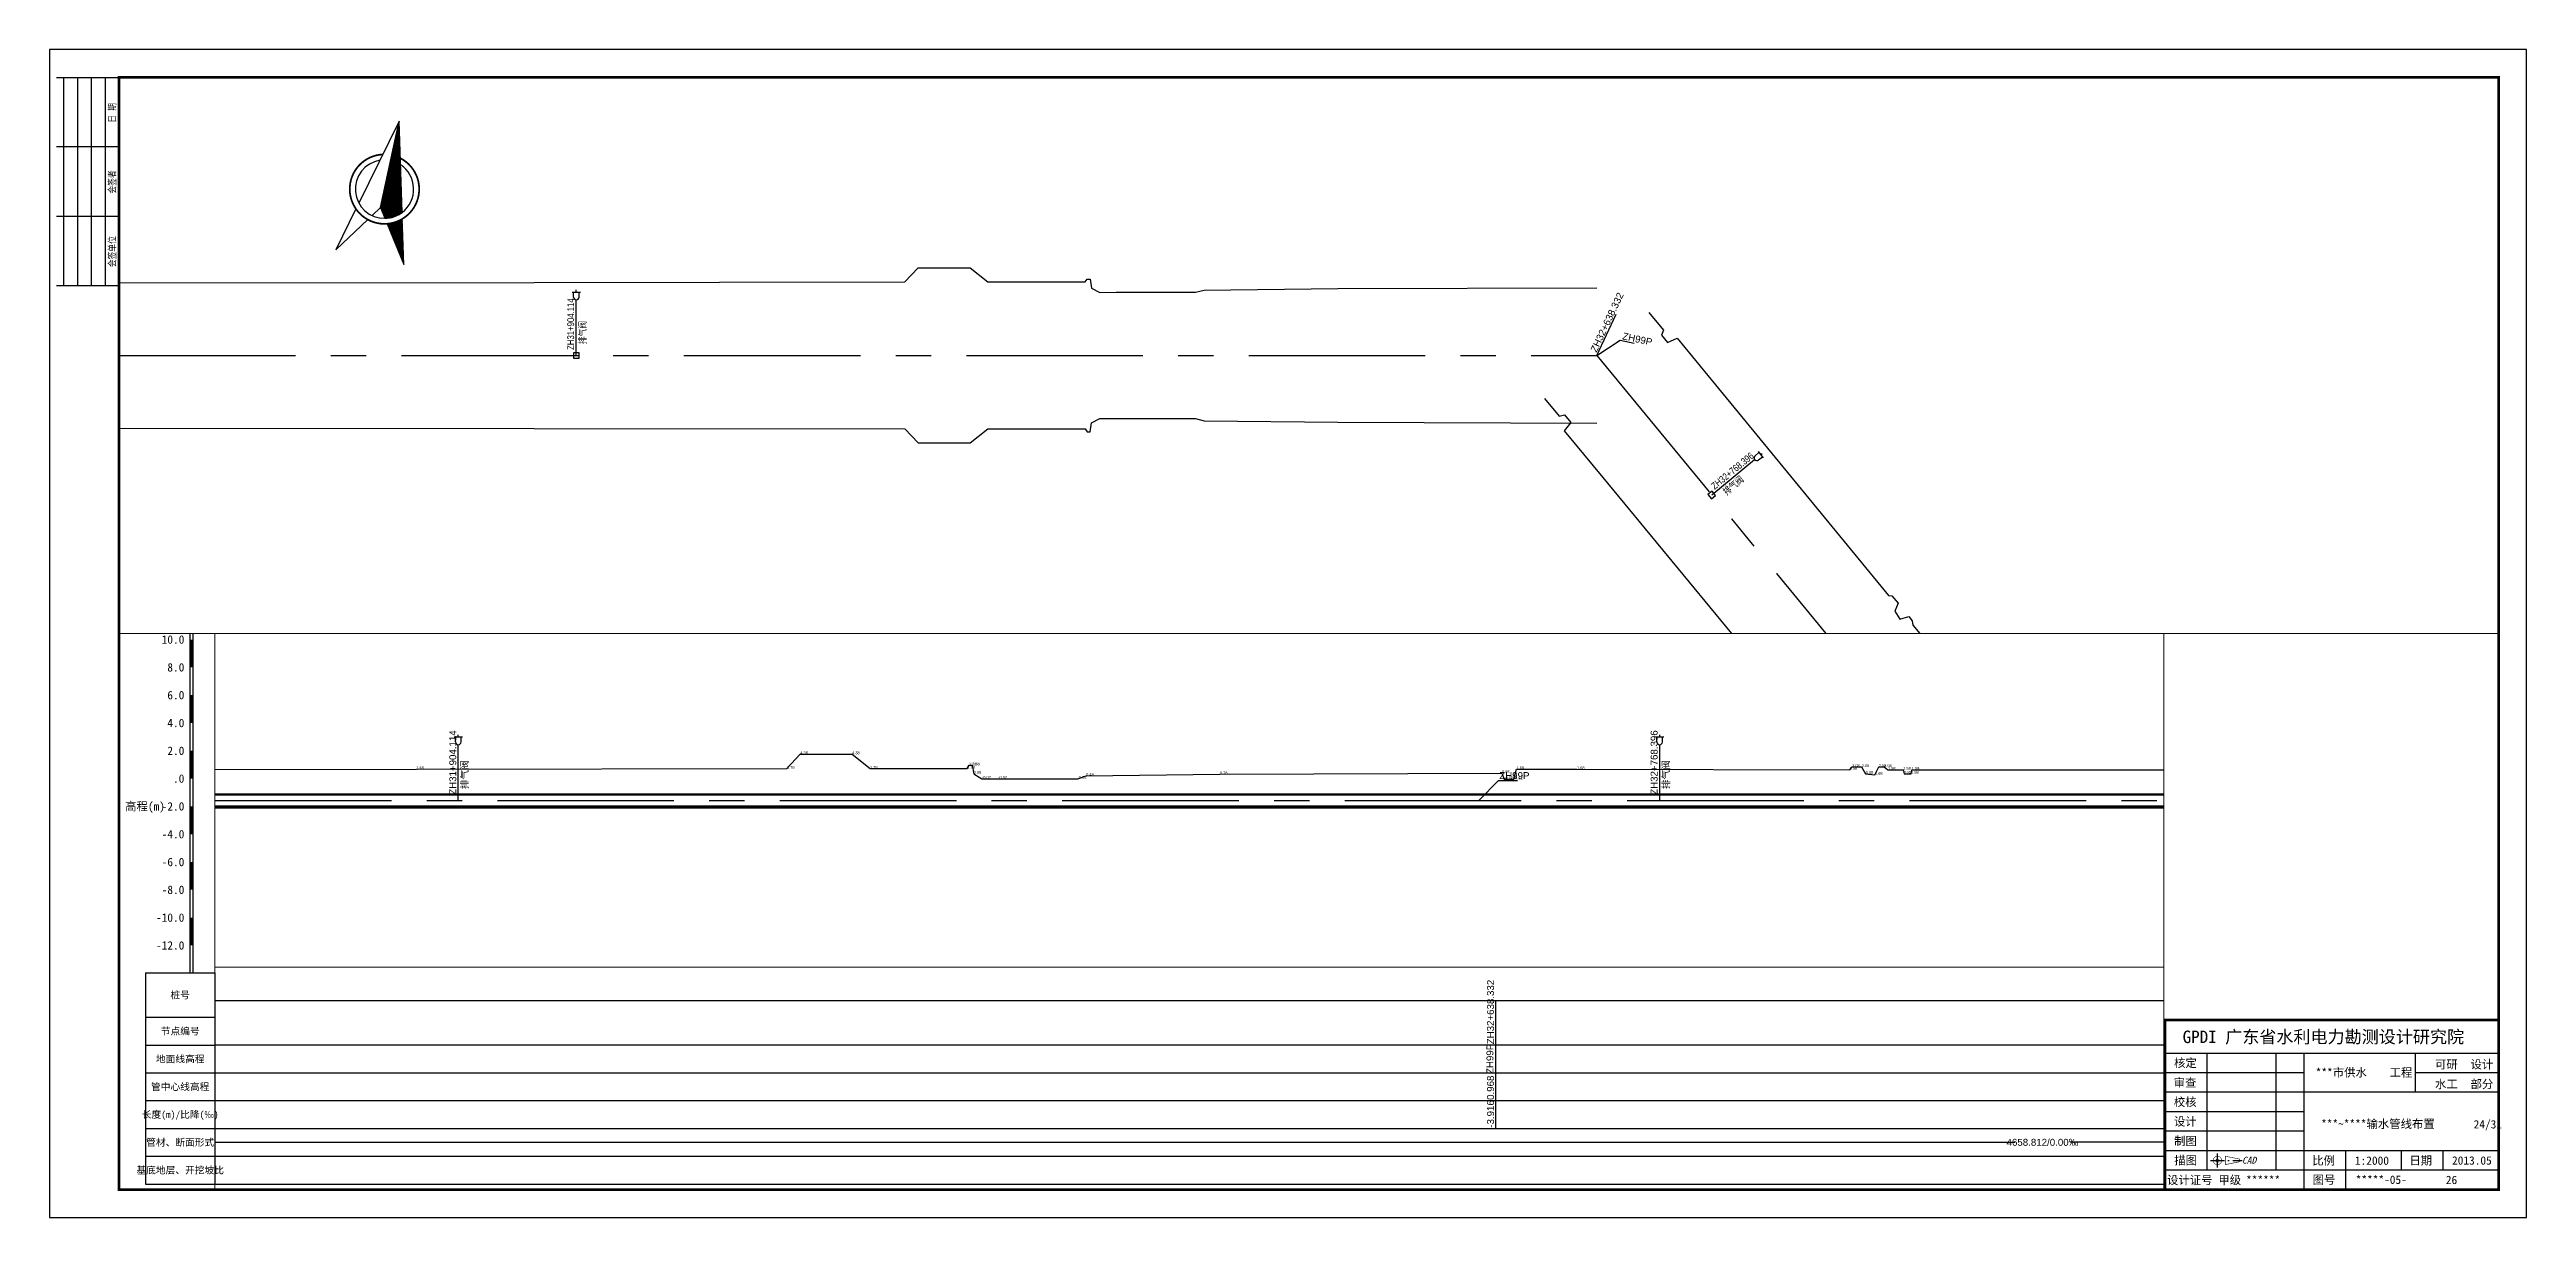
# Paper-space layout '26' of a CAD drawing. Header units: millimetres. Extents: x 0 to 891, y 0 to 420.
# The model-space entities are those that its viewports show. They can reach past a viewport. Long polylines and large blocks are cut down to what shows.
import ezdxf
from ezdxf.enums import TextEntityAlignment as Align
from ezdxf.lldxf.tags import DXFTag

# ---------------------------------------------------------------- set-up
doc = ezdxf.new("R2010")
doc.units = ezdxf.units.MM
doc.linetypes.add('CENTER', pattern=[50.8, 31.75, -6.35, 6.35, -6.35])
for name, color, linetype in [('pipe', 3, 'Continuous'), ('pipe_cen', 1, 'CENTER'), ('tab', 9, 'Continuous'), ('地形剖面', 4, 'Continuous'), ('布局裁图', 3, 'Continuous'), ('水工平面管线标注', 3, 'Continuous'), ('水工开挖线', 5, 'Continuous'), ('纵面管线标注', 3, 'Continuous'), ('附属设施', 2, 'Continuous')]:
    doc.layers.add(name, color=color, linetype=linetype)
doc.layers.add('管线-管廊边线-北线', color=4, linetype='管廊边线', lineweight=9)
doc.styles.add('FSD', font='')
doc.styles.add('HT', font='simhei.ttf')
doc.styles.get("Standard").update_dxf_attribs({"font": 'arial.ttf'})
doc.styles.get('FSD').set_extended_font_data('SimSun')
tags = doc.linetypes.add('管廊边线', pattern='A,50,-5,["管廊边线",Standard,S=2.54,R=0,X=-3.5,Y=-1.27],-12', length=67).pattern_tags.tags
tags[6] = DXFTag(74, 10)

# ---------------------------------------------------------------- blocks, each defined once
blk = doc.blocks.new('sign')
at = {"color": 7}
for p, q in [((-20, 0), (-20, -75)), ((-15, 0), (-15, -75)), ((-10, 0), (-10, -75)), ((-5, 0), (-5, -75)), ((0, -25), (-22.5, -25)), ((0, -50), (-22.5, -50))]:
    blk.add_line(p, q, dxfattribs=at)
blk.add_lwpolyline([(-22.5, 0), (0, 0), (0, -75), (-22.5, -75)], dxfattribs=at)
at = {"color": 3, "style": 'FSD', "width": 0.8}
for s, p in [('日 期', (-1.24, -16.3)), ('会签者', (-1.2, -41.81)), ('会签单位', (-1.2, -68.28))]:
    blk.add_text(s, height=2.5, rotation=90, dxfattribs=at).set_placement(p)
blk = doc.blocks.new('图框')
at = {"color": 7, "ltscale": 8}
for p, q in [((761, 10), (761, 71)), ((881, 71), (881, 10))]:
    blk.add_line(p, q, dxfattribs=at)
at = {"color": 7}
for p, q in [((881, 59), (761, 59)), ((776, 59), (776, 17)), ((801, 17), (801, 59)), ((811, 10), (811, 59)), ((851, 59), (851, 45)), ((811, 52), (761, 52)), ((881, 45), (761, 45)), ((881, 52), (851, 52)), ((811, 38), (761, 38)), ((811, 31), (761, 31)), ((881, 24), (761, 24)), ((826, 10), (826, 24)), ((846, 17), (846, 24)), ((861, 17), (861, 24)), ((881, 17), (761, 17))]:
    blk.add_line(p, q, dxfattribs=at)
at = {"color": 1}
for p, q in [((777.36, 20.51), (782.36, 20.51)), ((779.86, 18.01), (779.86, 23.01)), ((783.61, 20.51), (784.11, 20.51)), ((785.36, 20.51), (788.7, 20.51))]:
    blk.add_line(p, q, dxfattribs=at)
blk.add_lwpolyline([(0, 0), (891, 0), (891, 420), (0, 420)], close=True)
at = {"const_width": 1}
blk.add_lwpolyline([(25, 10), (25, 410), (881, 410), (881, 10)], close=True, dxfattribs=at)
at = {"color": 7, "const_width": 1}
blk.add_lwpolyline([(761, 10), (761, 71), (881, 71), (881, 10)], close=True, dxfattribs=at)
at = {"color": 5, "const_width": 0.2}
for points in [[(781.35, 20.66, 39.991666), (781.36, 20.51, 0.025005)], [(780.45, 20.57, 39.991666), (780.46, 20.51, 0.025005)]]:
    blk.add_lwpolyline(points, format="xyb", close=True, dxfattribs=at)
blk.add_lwpolyline([(787.7, 20.01), (782.7, 19.01), (782.7, 22.01), (787.7, 21.01)], close=True, dxfattribs=at)
blk.add_blockref('sign', (25, 410))
at = {"color": 3, "style": 'HT'}
for s, height, p in [('GPDI 广东省水利电力勘测设计研究院', 4.5, (767.32, 62.71)), ('***市供水', 3, (815.18, 50.63)), ('工程', 3, (841.77, 50.63)), ('可研', 3, (858.09, 53.54)), ('设计', 3, (870.9, 53.54)), ('水工', 3, (858.09, 46.44)), ('部分', 3, (870.9, 46.44)), ('***~****输水管线布置', 3, (817.12, 32.13)), ('比例', 3, (813.95, 18.94)), ('1:2000', 3, (829.29, 18.94)), ('日期', 3, (848.89, 18.98)), ('2013.05', 3, (864.23, 18.98)), ('图号', 3, (814.08, 12.06)), ('*****-05-', 3, (829.59, 12.06))]:
    blk.add_text(s, height=height, dxfattribs=at).set_placement(p)
at = {"color": 3, "ltscale": 8, "style": 'HT'}
for s, p in [('核定', (764.23, 55.53)), ('审查', (764.08, 48.46)), ('校核', (764.15, 41.51)), ('设计', (764.16, 34.49)), ('制图', (764.25, 27.48)), ('描图', (764.31, 20.49))]:
    blk.add_text(s, height=3, dxfattribs=at).set_placement(p, align=Align.MIDDLE_LEFT)
at = {"color": 3, "style": 'HT', "oblique": 15}
blk.add_text('CAD', height=2.5, dxfattribs=at).set_placement((788.67, 19.33))
at = {"color": 3, "ltscale": 8, "style": 'HT'}
for s, p in [('设计证号 ', (761.71, 11.94)), ('甲级 ', (780.19, 11.94)), ('******', (790.15, 11.94))]:
    blk.add_text(s, height=3, dxfattribs=at).set_placement(p)
blk = doc.blocks.new('*X9')
at = {"color": 0}
for p, q in [((2.948, 5.027), (2.95, 5.029)), ((2.948, 5.013), (2.953, 5.017)), ((2.948, 4.999), (2.955, 5.006)), ((2.948, 4.985), (2.958, 4.995)), ((2.948, 4.97), (2.961, 4.983)), ((2.948, 4.956), (2.964, 4.972)), ((2.948, 4.942), (2.967, 4.961)), ((2.948, 4.928), (2.97, 4.949)), ((2.948, 4.914), (2.972, 4.938)), ((2.948, 4.9), (2.975, 4.927)), ((2.948, 4.886), (2.978, 4.916)), ((2.948, 4.871), (2.981, 4.904)), ((2.948, 4.857), (2.984, 4.893)), ((2.948, 4.843), (2.987, 4.882)), ((2.948, 4.829), (2.989, 4.87)), ((2.948, 4.815), (2.992, 4.859)), ((2.948, 4.801), (2.995, 4.848)), ((2.948, 4.787), (2.998, 4.836)), ((2.948, 4.772), (3.001, 4.825)), ((2.948, 4.758), (3.004, 4.814)), ((2.948, 4.744), (3.006, 4.802)), ((2.948, 4.73), (3.009, 4.791)), ((2.948, 4.716), (3.012, 4.78)), ((2.948, 4.702), (3.015, 4.768)), ((2.948, 4.688), (3.018, 4.757)), ((2.948, 4.673), (3.02, 4.746)), ((2.948, 4.659), (3.023, 4.735)), ((2.948, 4.645), (3.026, 4.723)), ((2.948, 4.631), (3.029, 4.712)), ((2.948, 4.617), (3.032, 4.701)), ((2.948, 4.603), (3.035, 4.689)), ((2.948, 4.589), (3.037, 4.678)), ((2.948, 4.574), (3.04, 4.667)), ((2.948, 4.56), (3.043, 4.655)), ((2.948, 4.546), (3.046, 4.644)), ((2.948, 4.532), (3.049, 4.633)), ((2.948, 4.518), (3.052, 4.621)), ((2.948, 4.504), (3.054, 4.61)), ((2.948, 4.49), (3.057, 4.599)), ((2.948, 4.475), (3.06, 4.587)), ((2.948, 4.461), (3.063, 4.576)), ((2.948, 4.447), (3.066, 4.565)), ((2.948, 4.433), (3.069, 4.554)), ((2.948, 4.419), (3.071, 4.542)), ((2.948, 4.405), (3.074, 4.531)), ((2.948, 4.391), (3.077, 4.52)), ((2.948, 4.376), (3.08, 4.508)), ((2.948, 4.362), (3.083, 4.497)), ((2.948, 4.348), (3.086, 4.486)), ((2.948, 4.334), (3.088, 4.474)), ((2.948, 4.32), (3.091, 4.463)), ((2.948, 4.306), (3.094, 4.452)), ((2.948, 4.292), (3.097, 4.44)), ((2.948, 4.277), (3.1, 4.429)), ((2.948, 4.263), (3.103, 4.418)), ((2.948, 4.249), (3.105, 4.406)), ((2.948, 4.235), (3.108, 4.395)), ((2.948, 4.221), (3.111, 4.384)), ((2.948, 4.207), (3.114, 4.372)), ((2.948, 4.193), (3.117, 4.361)), ((2.948, 4.178), (3.119, 4.35)), ((2.948, 4.164), (3.122, 4.339)), ((2.948, 4.15), (3.125, 4.327)), ((2.948, 4.136), (3.128, 4.316)), ((2.948, 4.122), (3.131, 4.305)), ((2.948, 4.108), (3.134, 4.293)), ((2.948, 4.094), (3.136, 4.282)), ((2.948, 4.079), (3.139, 4.271)), ((2.948, 4.065), (3.142, 4.259)), ((2.948, 4.051), (3.145, 4.248)), ((2.948, 4.037), (3.148, 4.237)), ((2.948, 4.023), (3.151, 4.225)), ((2.948, 4.009), (3.153, 4.214)), ((2.948, 3.995), (3.156, 4.203)), ((2.948, 3.98), (3.159, 4.191)), ((2.948, 3.966), (3.162, 4.18)), ((2.948, 3.952), (3.165, 4.169)), ((2.948, 3.938), (3.168, 4.158)), ((2.948, 3.924), (3.17, 4.146)), ((2.948, 3.91), (3.173, 4.135)), ((2.948, 3.896), (3.176, 4.124)), ((2.948, 3.881), (3.179, 4.112)), ((2.948, 3.867), (3.182, 4.101)), ((2.948, 3.853), (3.185, 4.09)), ((2.948, 3.839), (3.187, 4.078)), ((2.948, 3.825), (3.19, 4.067)), ((2.948, 3.811), (3.193, 4.056)), ((2.948, 3.797), (3.196, 4.044)), ((2.948, 3.782), (3.199, 4.033)), ((2.948, 3.768), (3.202, 4.022)), ((2.953, 3.759), (3.204, 4.01)), ((2.958, 3.75), (3.207, 3.999)), ((2.964, 3.742), (3.21, 3.988)), ((2.97, 3.733), (3.213, 3.977)), ((2.976, 3.725), (3.216, 3.965)), ((2.981, 3.717), (3.218, 3.954)), ((2.987, 3.708), (3.221, 3.943)), ((2.993, 3.7), (3.224, 3.931)), ((2.999, 3.691), (3.227, 3.92)), ((3.004, 3.683), (3.23, 3.909)), ((3.01, 3.675), (3.233, 3.897)), ((3.016, 3.666), (3.235, 3.886)), ((3.022, 3.658), (3.238, 3.875)), ((3.027, 3.65), (3.241, 3.863)), ((3.033, 3.641), (3.244, 3.852)), ((3.039, 3.633), (3.247, 3.841)), ((3.048, 3.627), (3.25, 3.829)), ((3.067, 3.633), (3.252, 3.818)), ((3.088, 3.639), (3.255, 3.807)), ((3.111, 3.648), (3.258, 3.795)), ((3.137, 3.66), (3.261, 3.784)), ((3.169, 3.679), (3.264, 3.773)), ((3.223, 3.718), (3.266, 3.76))]:
    blk.add_line(p, q, dxfattribs=at)
blk = doc.blocks.new('*X8')
at = {"color": 0}
for p, q in [((3.102, 3.54), (3.132, 3.57)), ((3.108, 3.532), (3.157, 3.581)), ((3.114, 3.524), (3.185, 3.595)), ((3.119, 3.515), (3.219, 3.615)), ((3.125, 3.507), (3.276, 3.658)), ((3.131, 3.498), (3.292, 3.66)), ((3.137, 3.49), (3.295, 3.648)), ((3.142, 3.482), (3.298, 3.637)), ((3.148, 3.473), (3.301, 3.626)), ((3.154, 3.465), (3.303, 3.614)), ((3.16, 3.457), (3.306, 3.603)), ((3.165, 3.448), (3.309, 3.592)), ((3.171, 3.44), (3.312, 3.581)), ((3.177, 3.431), (3.315, 3.569)), ((3.096, 3.549), (3.11, 3.562)), ((3.183, 3.423), (3.317, 3.558)), ((3.188, 3.415), (3.32, 3.547)), ((3.194, 3.406), (3.323, 3.535)), ((3.2, 3.398), (3.326, 3.524)), ((3.206, 3.389), (3.329, 3.513)), ((3.211, 3.381), (3.332, 3.501)), ((3.217, 3.373), (3.334, 3.49)), ((3.223, 3.364), (3.337, 3.479)), ((3.229, 3.356), (3.34, 3.467)), ((3.234, 3.347), (3.343, 3.456)), ((3.24, 3.339), (3.346, 3.445)), ((3.246, 3.331), (3.349, 3.433)), ((3.252, 3.322), (3.351, 3.422)), ((3.257, 3.314), (3.354, 3.411)), ((3.263, 3.305), (3.357, 3.4)), ((3.269, 3.297), (3.36, 3.388)), ((3.275, 3.289), (3.363, 3.377)), ((3.28, 3.28), (3.366, 3.366)), ((3.286, 3.272), (3.368, 3.354)), ((3.292, 3.263), (3.371, 3.343)), ((3.298, 3.255), (3.374, 3.332)), ((3.303, 3.247), (3.377, 3.32)), ((3.309, 3.238), (3.38, 3.309)), ((3.315, 3.23), (3.383, 3.298)), ((3.321, 3.222), (3.385, 3.286)), ((3.326, 3.213), (3.388, 3.275)), ((3.332, 3.205), (3.391, 3.264)), ((3.338, 3.196), (3.394, 3.252)), ((3.344, 3.188), (3.397, 3.241)), ((3.349, 3.18), (3.4, 3.23)), ((3.355, 3.171), (3.402, 3.218)), ((3.361, 3.163), (3.405, 3.207)), ((3.367, 3.154), (3.408, 3.196)), ((3.372, 3.146), (3.411, 3.185)), ((3.378, 3.138), (3.414, 3.173)), ((3.384, 3.129), (3.416, 3.162)), ((3.39, 3.121), (3.419, 3.151)), ((3.395, 3.112), (3.422, 3.139)), ((3.401, 3.104), (3.425, 3.128)), ((3.407, 3.096), (3.428, 3.117)), ((3.413, 3.087), (3.431, 3.105)), ((3.418, 3.079), (3.433, 3.094)), ((3.424, 3.07), (3.436, 3.083)), ((3.43, 3.062), (3.439, 3.071)), ((3.436, 3.054), (3.442, 3.06)), ((3.441, 3.045), (3.445, 3.049)), ((3.447, 3.037), (3.448, 3.037))]:
    blk.add_line(p, q, dxfattribs=at)
blk = doc.blocks.new('zbz')
for p, q in [((0, 0), (-0.318, -1.274)), ((0, -1.27), (0, 0)), ((0.318, -1.274), (0, 0)), ((-0.341, -1.365), (-0.5, -2)), ((-0.095, -1.409), (0, -1.27)), ((0, -1.27), (0.095, -1.409)), ((0.5, -2), (0.341, -1.365)), ((-0.5, -2), (-0.143, -1.479)), ((0.143, -1.479), (0.5, -2))]:
    blk.add_line(p, q)
at = {"const_width": 0.025}
for points in [[(-0.129, -0.517, 1.014443), (0.143, -1.479, 1.014443)], [(0.341, -1.365, 0.588844), (0.129, -0.517, 1.014443)], [(0.143, -1.479, 0.115834), (0.341, -1.365, 1.014443)]]:
    blk.add_lwpolyline(points, format="xyb", dxfattribs=at)
for start, end in [(111.2477, 283.0769), (319.3202, 68.7523), (283.0769, 319.3202)]:
    blk.add_arc((0, -1), 0.42, start, end)
for name in ['*X9', '*X8']:
    blk.add_blockref(name, (-2.948, -5.035))
blk = doc.blocks.new('指北针')
at = {"xscale": 25, "yscale": 25, "zscale": 25}
blk.add_blockref('zbz', (12.5, 50), dxfattribs=at)
blk = doc.blocks.new('qin排气阀va')
at = {"layer": '附属设施'}
for points in [[(-1.5, 22.8), (1.5, 22.8)], [(-1, 21), (-1, 22.8)], [(0, 22.8), (0, 23.55)], [(0, 0), (0, 20)], [(1, 21), (1, 22.8)]]:
    blk.add_lwpolyline(points, dxfattribs=at)
blk.add_arc((0, 21), 1, 180, 0, dxfattribs=at)
blk.add_attdef('名称', text='', height=2.5, rotation=90, dxfattribs=at).set_placement((1, 4), align=Align.TOP_LEFT)
blk.add_attdef('ZH', text='', height=2.5, rotation=90, dxfattribs=at).set_placement((0, 2), align=Align.BOTTOM_LEFT)
blk = doc.blocks.new('qin排气阀pa')
at = {"layer": '附属设施'}
for points in [[(-1.5, 22.8), (1.5, 22.8)], [(-1, 21), (-1, 22.8)], [(0, 22.8), (0, 23.55)], [(0, 0), (0, 20)], [(1, 21), (1, 22.8)]]:
    blk.add_lwpolyline(points, dxfattribs=at)
blk.add_lwpolyline([(-1, -1), (1, -1), (1, 1), (-1, 1)], close=True, dxfattribs=at)
blk.add_arc((0, 21), 1, 180, 0, dxfattribs=at)
blk.add_attdef('名称', text='', height=2.5, rotation=90, dxfattribs=at).set_placement((1, 4), align=Align.TOP_LEFT)
blk.add_attdef('ZH', text='', height=2.5, rotation=90, dxfattribs=at).set_placement((0, 2), align=Align.BOTTOM_LEFT)

msp = doc.modelspace()

# ---------------------------------------------------------------- linework, layer by layer
at = {"layer": 'pipe'}
for points in [[(544774, 2381806.6), (545883.7, 2381806.6), (546443.5, 2381806.6)], [(544774, 2381806), (545883.7, 2381806), (546443.5, 2381806)], [(544774, 2381798), (545883.7, 2381798), (546443.5, 2381798)], [(544774, 2381797.4), (545883.7, 2381797.4), (546443.5, 2381797.4)], [(544774, 2381796.6), (545883.7, 2381796.6), (546443.5, 2381796.6)]]:
    msp.add_lwpolyline(points, dxfattribs=at)
at = {"layer": 'pipe_cen'}
for points in [[(540165.8, 2392531), (540909.5, 2392479.6), (541994.3, 2392713.3), (542433.3, 2392365.9), (544454.5, 2393055.1)], [(543947.8, 2381802), (548606.6, 2381802)]]:
    msp.add_lwpolyline(points, dxfattribs=at)
at = {"layer": 'tab'}
for points in [[(513183.4, 2381401.7), (554886.6, 2381401.7)], [(545883.7, 2381401.7), (545883.7, 2381309.7)], [(513183.4, 2381369.7), (554886.6, 2381369.7)], [(513183.4, 2381349.7), (554886.6, 2381349.7)], [(513183.4, 2381329.7), (554886.6, 2381329.7)], [(513183.4, 2381309.7), (554886.6, 2381309.7)], [(513183.4, 2381289.7), (554886.6, 2381289.7)], [(543947.8, 2381299.7), (543950.8, 2381299.7), (546257.2, 2381299.7)], [(548606.6, 2381299.7), (548603.6, 2381299.7), (546297.2, 2381299.7)], [(513183.4, 2381269.7), (554886.6, 2381269.7)]]:
    msp.add_lwpolyline(points, dxfattribs=at)
at = {"layer": '地形剖面'}
msp.add_lwpolyline([(544737.2, 2381824), (545119.3, 2381824.4), (545385.9, 2381824.8), (545395.5, 2381835.2), (545432.8, 2381835.2), (545445.7, 2381824.8), (545515.7, 2381824.8), (545517.1, 2381827.2), (545519.2, 2381827.2), (545520.3, 2381821.2), (545526.2, 2381817.6), (545537.9, 2381817.6), (545595.1, 2381817.6), (545601.2, 2381819.6), (545697.4, 2381820.8), (545900.3, 2381821.6), (545902, 2381817.2), (545908.9, 2381817.2), (545910.8, 2381824.4), (545954.3, 2381824.4), (546150.5, 2381824), (546152.3, 2381826), (546159.1, 2381826), (546162, 2381821.2), (546168.7, 2381820.4), (546171.4, 2381826), (546175.3, 2381826), (546178, 2381824), (546189, 2381824), (546189.7, 2381821.2), (546194.7, 2381821.2), (546195.2, 2381824), (546423.2, 2381824)], dxfattribs=at)
at = {"layer": '水工平面管线标注', "color": 9}
for points in [[(541994.3, 2392713.3), (542001.7, 2392745.2)], [(541994.3, 2392713.3), (542008.5, 2392727.5), (542018.7, 2392727.5)], [(540909.5, 2392479.6), (540907.1, 2392512.3)], [(540909.5, 2392479.6), (540923.6, 2392493.8), (540933.9, 2392493.8)], [(542433.3, 2392365.9), (542438.8, 2392398.1)], [(542433.3, 2392365.9), (542447.4, 2392380), (542457.7, 2392380)]]:
    msp.add_lwpolyline(points, dxfattribs=at)
at = {"layer": '水工平面管线标注'}
for points in [[(541994.1, 2392713.3, 0.5, 0.5, -1), (541994.6, 2392713.3, 0, 0, 0)], [(541994.1, 2392713.3, 0.5, 0.5, 1), (541994.6, 2392713.3, 0, 0, 0)], [(540909.2, 2392479.6, 0.5, 0.5, -1), (540909.7, 2392479.6, 0, 0, 0)], [(540909.2, 2392479.6, 0.5, 0.5, 1), (540909.7, 2392479.6, 0, 0, 0)], [(542433, 2392365.9, 0.5, 0.5, -1), (542433.5, 2392365.9, 0, 0, 0)], [(542433, 2392365.9, 0.5, 0.5, 1), (542433.5, 2392365.9, 0, 0, 0)]]:
    msp.add_lwpolyline(points, format="xyseb", dxfattribs=at)
at = {"layer": '水工开挖线'}
for points in [[(542416.4, 2392415.3), (542417.5, 2392415.7), (542479.2, 2392437.1), (542615.1, 2392482.7), (542770.6, 2392536.1), (542868.3, 2392569.4), (543046.2, 2392630.4), (543209.1, 2392685.2), (543357.1, 2392735), (543617.9, 2392825.3), (543660.9, 2392840), (543664.8, 2392843.4), (543814.8, 2392894.5), (543817.5, 2392893.7), (544096.4, 2392988.1), (544437.6, 2393104.7)], [(542450.1, 2392316.5), (542451.2, 2392316.8), (542513.1, 2392337.6), (542648.5, 2392384.5), (542804.3, 2392437.3), (542902, 2392470.6), (543080.2, 2392531), (543242.6, 2392587), (543390.2, 2392638), (543651.8, 2392725.9), (543694.8, 2392740.5), (543700, 2392740.2), (543850, 2392791.3), (543851.6, 2392793.6), (544130.1, 2392889.3), (544471.4, 2393005.4)], [(540898.5, 2392530.7), (541236, 2392603.7), (541496.6, 2392660.2), (541503.8, 2392672), (541540.3, 2392679.9), (541555, 2392672.8), (541623.4, 2392687.5), (541624.4, 2392689.7), (541626.5, 2392690.2), (541628.8, 2392684.1), (541635.3, 2392682.4), (541646.7, 2392684.9), (541702.6, 2392696.9), (541708.2, 2392699.8), (541802, 2392721.1), (541984.1, 2392760.9)], [(542024.5, 2392751.5), (542037.5, 2392741.3), (542036.7, 2392737.3), (542042.1, 2392733.1), (542048.1, 2392737.7), (542082.3, 2392710.7), (542235.9, 2392588.7), (542238.3, 2392588.9), (542243.7, 2392584.7), (542242.6, 2392578.6), (542247.4, 2392573.9), (542253.3, 2392577), (542256.4, 2392574.6), (542257.5, 2392571.6), (542266.1, 2392564.8), (542264.3, 2392561.4), (542268.2, 2392558.3), (542271, 2392560.9), (542449.8, 2392419.4), (542453.9, 2392420.4), (542460.6, 2392415.1), (542460.7, 2392410.8), (542465.7, 2392406.8)], [(541964.1, 2392675.1), (541977.1, 2392664.8), (541980.7, 2392666.6), (541986.1, 2392662.3), (541982.9, 2392655.3), (542017.1, 2392628.3), (542171.1, 2392506.8), (542171.5, 2392504.4), (542176.8, 2392500.2), (542182.5, 2392502.7), (542188.2, 2392499), (542186.5, 2392492.6), (542189.5, 2392490.1), (542192.7, 2392489.7), (542201.3, 2392482.9), (542204.2, 2392485.5), (542208.1, 2392482.4), (542206.2, 2392479.1), (542385, 2392337.6), (542385, 2392333.3), (542391.7, 2392328), (542395.9, 2392328.9), (542400.9, 2392325)], [(540920.5, 2392428.6), (541258.1, 2392501), (541518.8, 2392556.8), (541530.3, 2392549), (541566.8, 2392556.8), (541577.2, 2392569.4), (541645.7, 2392584.1), (541647.5, 2392582.5), (541649.6, 2392582.9), (541649.2, 2392589.5), (541654.4, 2392593.6), (541665.8, 2392596.1), (541721.7, 2392608.1), (541728, 2392607.8), (541822.3, 2392627.1), (542004.6, 2392665.7)], [(540169.6, 2392584.7), (540170.6, 2392584.7), (540187.7, 2392583.5), (540191.3, 2392580.9), (540288.1, 2392574.2), (540684.1, 2392546.9), (540685.8, 2392550.1), (540692.2, 2392549.6), (540695.9, 2392546.7), (540876.4, 2392534.3), (540913.1, 2392531.8)], [(540162.1, 2392477.3), (540163.2, 2392477.2), (540180.3, 2392476), (540184.2, 2392478.1), (540281, 2392471.4), (540677, 2392444), (540678.2, 2392440.6), (540684.6, 2392440.2), (540688.7, 2392442.6), (540869.2, 2392430.1), (540905.9, 2392427.5)]]:
    msp.add_lwpolyline(points, dxfattribs=at)
at = {"layer": '管线-管廊边线-北线', "color": 2, "linetype": 'CENTER'}
msp.add_lwpolyline([(540165.8, 2392531), (540909.5, 2392479.6), (541994.3, 2392713.3), (542433.3, 2392365.9), (544454.5, 2393055.1)], dxfattribs=at)
at = {"layer": '纵面管线标注', "color": 9}
msp.add_lwpolyline([(545883.7, 2381802), (545897.9, 2381816.2), (545911.4, 2381816.2)], dxfattribs=at)

# ---------------------------------------------------------------- block references
at = {"layer": '附属设施'}
ref = msp.add_blockref('qin排气阀pa', (542096.3, 2392632.6), dxfattribs=dict(at, xscale=2, yscale=2, zscale=2, rotation=321.6412169494791))
ref.add_attrib('ZH', 'ZH32+768.396', dxfattribs={"height": 5, "rotation": 51.6412, "width": 0.8}).set_placement((542098.8, 2392635.7), align=Align.BOTTOM_LEFT)
ref.add_attrib('名称', '排气阀', dxfattribs={"height": 5, "rotation": 51.6412, "width": 0.8}).set_placement((542102.8, 2392637.6), align=Align.TOP_LEFT)
ref = msp.add_blockref('qin排气阀pa', (541276.6, 2392558.7), dxfattribs=dict(at, xscale=2, yscale=2, zscale=2, rotation=12.15552105553288))
ref.add_attrib('ZH', 'ZH31+904.114', dxfattribs={"height": 5, "rotation": 102.1555, "width": 0.8}).set_placement((541275.7, 2392562.6), align=Align.BOTTOM_LEFT)
ref.add_attrib('名称', '排气阀', dxfattribs={"height": 5, "rotation": 102.1555, "width": 0.8}).set_placement((541276.8, 2392567), align=Align.TOP_LEFT)
at = {"layer": '附属设施', "xscale": 2, "yscale": 2, "zscale": 2}
for p, values in [((545149.5, 2381802), {'ZH': 'ZH31+904.114', '名称': '排气阀'}), ((546013.8, 2381802), {'ZH': 'ZH32+768.396', '名称': '排气阀'})]:
    msp.add_blockref('qin排气阀va', p, dxfattribs=at).add_auto_attribs(values)

# ---------------------------------------------------------------- texts
at = {"layer": 'tab', "color": 3}
for s, p in [('ZH32+638.332', (545882.6, 2381370.2)), ('0.968', (545882.6, 2381330.2)), ('-3.916', (545882.6, 2381310.2))]:
    msp.add_text(s, height=5, rotation=90, dxfattribs=at).set_placement(p)
msp.add_text('ZH99P', height=5, rotation=90, dxfattribs=at).set_placement((545883.7, 2381359.7), align=Align.BOTTOM_CENTER)
msp.add_text('4658.812/0.00‰', height=5, dxfattribs=at).set_placement((546277.2, 2381299.7), align=Align.MIDDLE_CENTER)
at = {"layer": '地形剖面', "color": 9}
for s, p in [('1.68', (545119.3, 2381824.4)), ('1.78', (545385.9, 2381824.8)), ('4.38', (545395.5, 2381835.2)), ('4.38', (545432.8, 2381835.2)), ('1.78', (545445.7, 2381824.8)), ('1.78', (545515.7, 2381824.8)), ('2.38', (545517.1, 2381827.2)), ('2.38', (545519.2, 2381827.2)), ('0.88', (545520.3, 2381821.2)), ('0.48', (545601.2, 2381819.6)), ('0.78', (545697.4, 2381820.8)), ('0.98', (545900.3, 2381821.6)), ('1.68', (545910.8, 2381824.4)), ('1.68', (545954.3, 2381824.4)), ('1.58', (546150.5, 2381824)), ('2.08', (546152.3, 2381826)), ('2.08', (546159.1, 2381826)), ('0.88', (546162, 2381821.2)), ('0.68', (546168.7, 2381820.4)), ('2.08', (546171.4, 2381826)), ('2.08', (546175.3, 2381826)), ('1.58', (546178, 2381824)), ('1.58', (546189, 2381824)), ('0.88', (546189.7, 2381821.2)), ('0.88', (546194.7, 2381821.2)), ('1.58', (546195.2, 2381824)), ('-0.02', (545526.2, 2381817.6)), ('-0.02', (545537.9, 2381817.6)), ('-0.02', (545595.1, 2381817.6)), ('-0.12', (545902, 2381817.2)), ('-0.12', (545908.9, 2381817.2))]:
    msp.add_text(s, height=2, dxfattribs=at).set_placement(p)
at = {"layer": '水工平面管线标注'}
for s, rotation, p in [('ZH32+638.332', 76.8984, (541993.7, 2392715)), ('ZH31+528.580', 94.1014, (540908.4, 2392481.1)), ('ZH33+198.135', 80.2343, (542432.6, 2392367.6))]:
    msp.add_text(s, height=5, rotation=rotation, dxfattribs=at).set_placement(p)
for s, p in [('ZH99P', (542009.5, 2392728.5)), ('ZH98P', (540924.6, 2392494.8)), ('ZH100P', (542448.4, 2392381))]:
    msp.add_text(s, height=5, dxfattribs=at).set_placement(p)
at = {"layer": '纵面管线标注'}
msp.add_text('ZH99P', height=5, dxfattribs=at).set_placement((545898.4, 2381817.3))

psp = doc.layouts.new('26')

# ---------------------------------------------------------------- linework, layer by layer
at = {"layer": '布局裁图'}
for points in [[(50.5, 210), (50.5, 88)], [(51.5, 210), (51.5, 88)], [(34.5, 88), (59.5, 88)], [(34.5, 88), (34.5, 12)], [(59.5, 88), (59.5, 12)], [(34.5, 72), (59.5, 72)], [(34.5, 62), (59.5, 62)], [(34.5, 52), (59.5, 52)], [(34.5, 42), (59.5, 42)], [(34.5, 32), (59.5, 32)], [(34.5, 22), (59.5, 22)], [(34.5, 12), (59.5, 12)]]:
    psp.add_lwpolyline(points, dxfattribs=at)
for points in [[(50.5, 207.832), (51.5, 207.832), (50.5, 197.832), (51.5, 197.832)], [(50.5, 187.832), (51.5, 187.832), (50.5, 177.832), (51.5, 177.832)], [(50.5, 167.832), (51.5, 167.832), (50.5, 157.832), (51.5, 157.832)], [(50.5, 147.832), (51.5, 147.832), (50.5, 137.832), (51.5, 137.832)], [(50.5, 127.832), (51.5, 127.832), (50.5, 117.832), (51.5, 117.832)], [(50.5, 107.832), (51.5, 107.832), (50.5, 97.832), (51.5, 97.832)]]:
    psp.add_solid(points, dxfattribs=at)

# ---------------------------------------------------------------- block references
psp.add_blockref('图框', (0, 0), dxfattribs=at)
at = {"layer": '布局裁图', "rotation": 347.8444789444671}
psp.add_blockref('指北针', (103, 348), dxfattribs=at)

# ---------------------------------------------------------------- texts
at = {"layer": '布局裁图', "style": 'HT'}
for s, p in [('10.0', (48.5, 207.832)), ('8.0', (48.5, 197.832)), ('6.0', (48.5, 187.832)), ('4.0', (48.5, 177.832)), ('2.0', (48.5, 167.832)), ('.0', (48.5, 157.832)), ('高程(m)', (41.5, 147.832)), ('-2.0', (48.5, 147.832)), ('-4.0', (48.5, 137.832)), ('-6.0', (48.5, 127.832)), ('-8.0', (48.5, 117.832)), ('-10.0', (48.5, 107.832)), ('-12.0', (48.5, 97.832))]:
    psp.add_text(s, height=3, dxfattribs=at).set_placement(p, align=Align.MIDDLE_RIGHT)
for s, p in [('桩号', (47, 80)), ('节点编号', (47, 67)), ('地面线高程', (47, 57)), ('管中心线高程', (47, 47)), ('长度(m)/比降(‰)', (47, 37)), ('管材、断面形式', (47, 27)), ('基底地层、开挖坡比', (47, 17))]:
    psp.add_text(s, height=2.5, dxfattribs=at).set_placement(p, align=Align.MIDDLE_CENTER)
for s, p in [('24/31', (872, 32)), ('26', (862, 12))]:
    psp.add_text(s, height=3, dxfattribs=at).set_placement(p)

# ---------------------------------------------------------------- viewports
at = {"layer": '布局裁图', "view_twist_angle": 347.844478944}
psp.add_viewport(center=(453, 310), size=(856, 200), view_center_point=(1033459.435, 2224942.291), view_height=400, dxfattribs=at)
at = {"layer": '布局裁图'}
for center, size, view_center_point, view_height, status in [((410, 150), (701, 120), (545675.403, 2381802.014), 240, 3), ((410, 50), (701, 80), (545663.403, 2381345.658), 160, 4)]:
    psp.add_viewport(center=center, size=size, view_center_point=view_center_point, view_height=view_height, status=status, dxfattribs=at)

doc.saveas('drawing.dxf')
